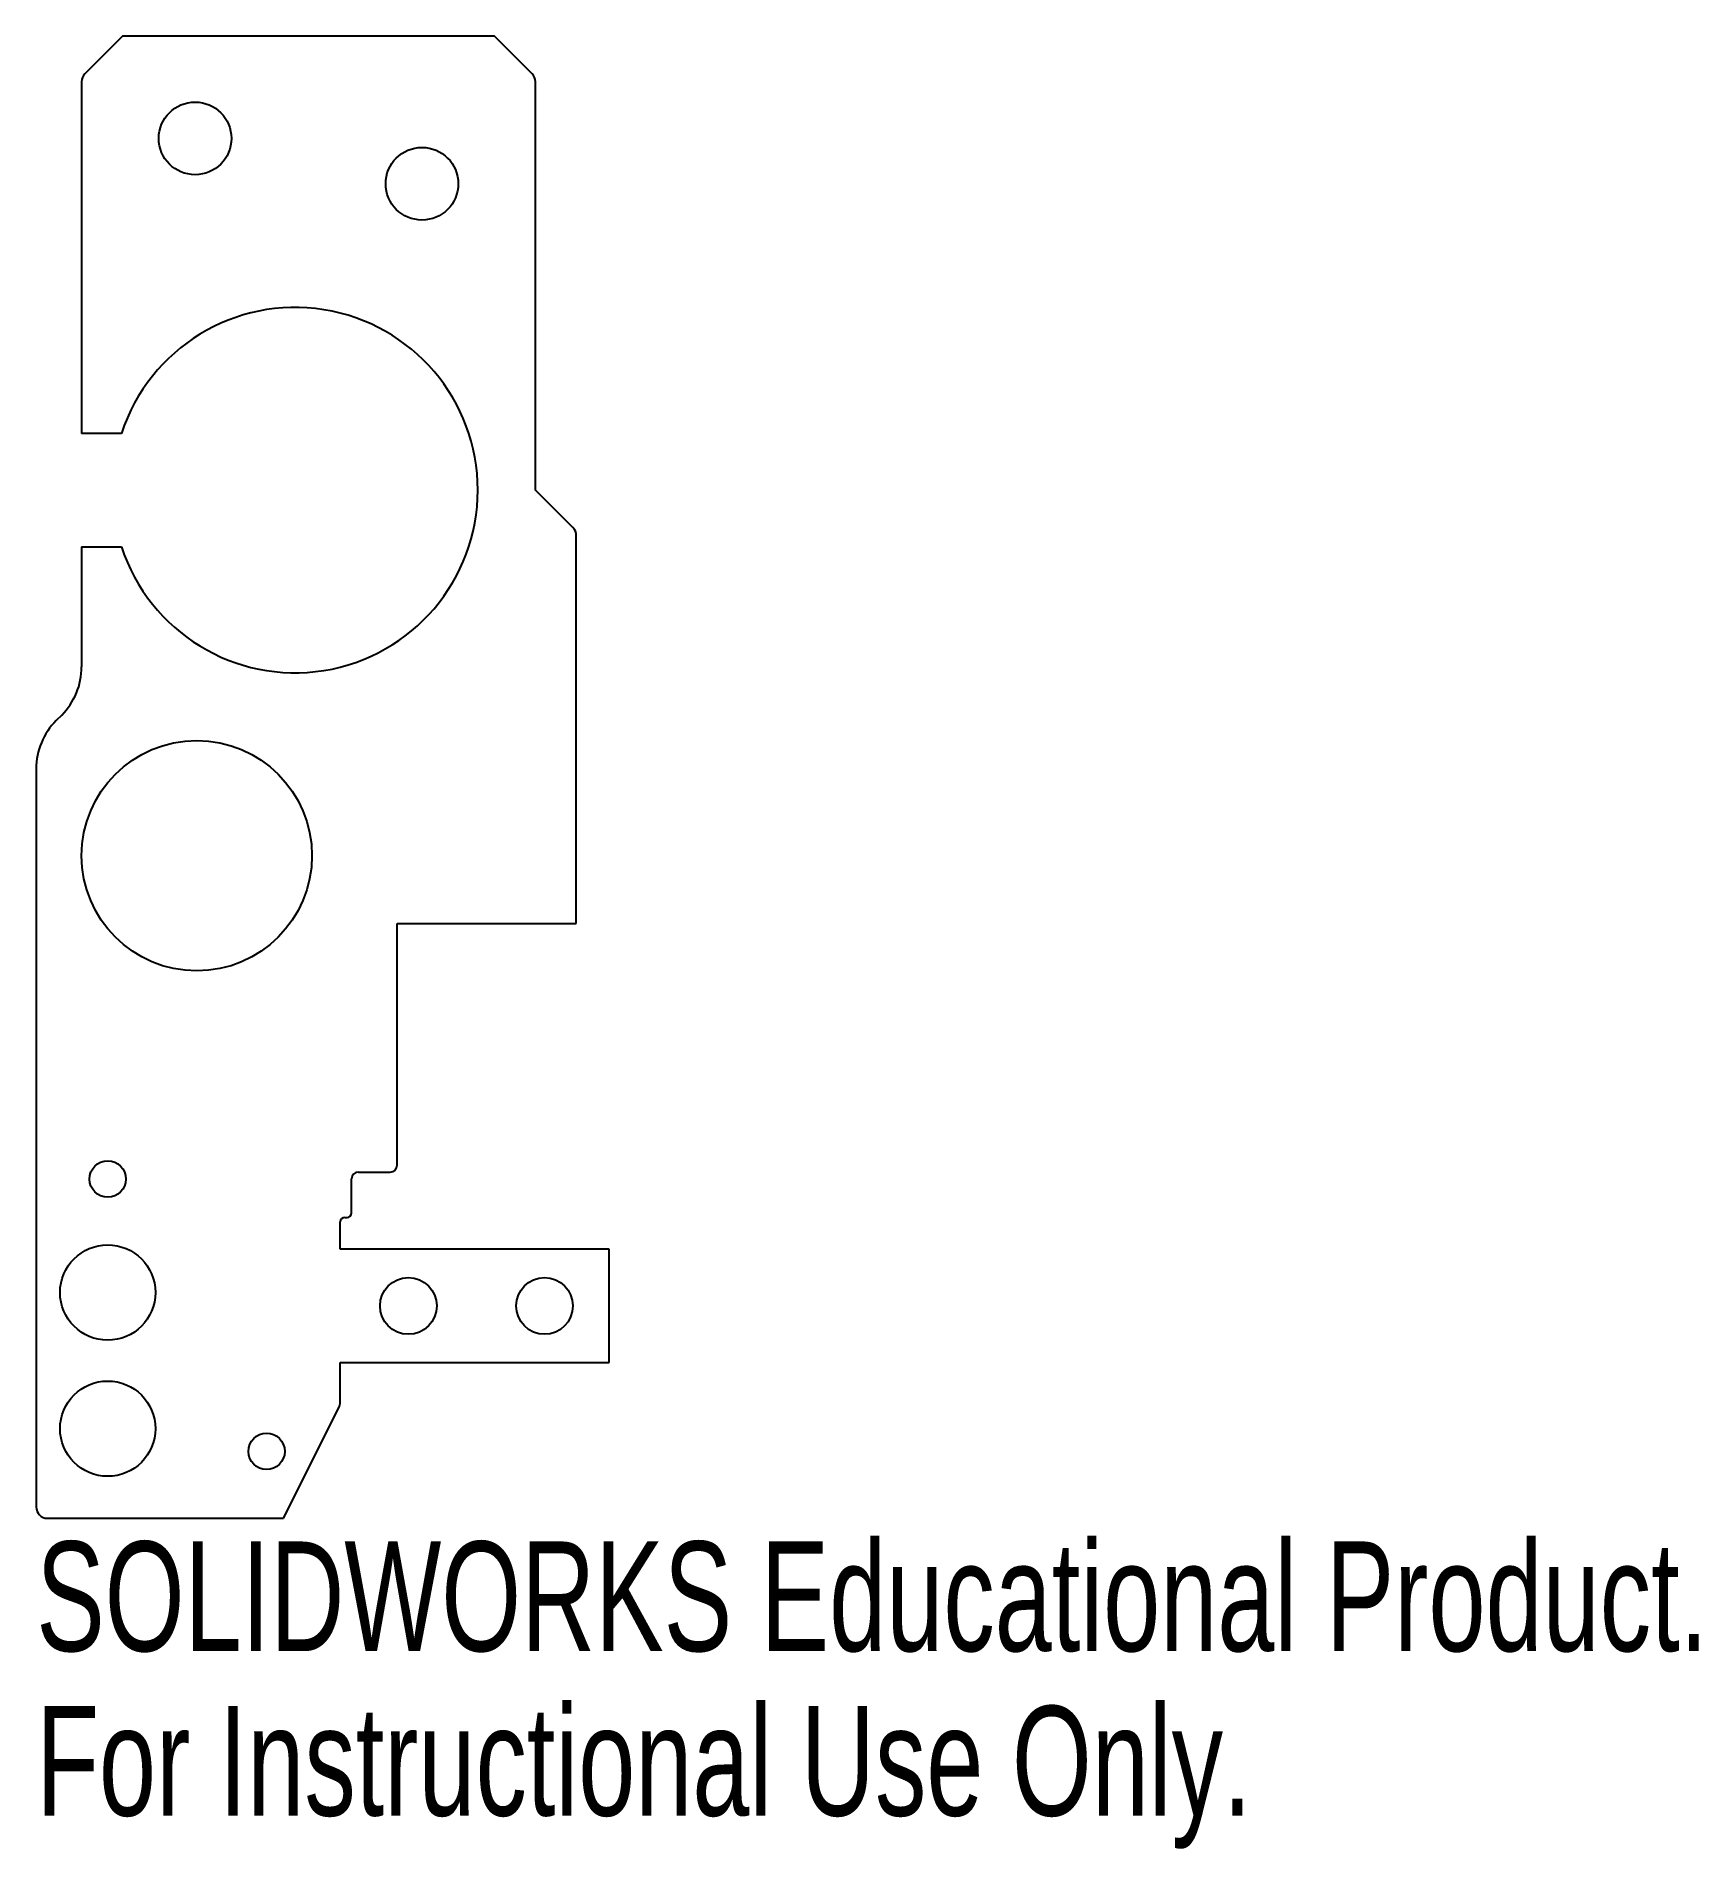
# Model space of a CAD drawing. Header units: millimetres. Extents: x 0 to 73.3, y -14.6 to 65.3.
import ezdxf

# ---------------------------------------------------------------- set-up
doc = ezdxf.new("R2010")
doc.units = ezdxf.units.MM
doc.styles.add('SLDTEXTSTYLE0', font='TXT', dxfattribs={"width": 0.7})

msp = doc.modelspace()

# ---------------------------------------------------------------- linework, layer by layer
at = {"color": 7, "linetype": 'Continuous', "lineweight": 25}
for p, q in [((3.8, 65.31), (2.146, 63.656)), ((20.2, 65.31), (3.8, 65.31)), ((21.854, 63.656), (20.2, 65.31)), ((2, 63.303), (2, 47.81)), ((22, 45.31), (22, 63.303)), ((3.758, 47.81), (2, 47.81)), ((23.654, 43.656), (22, 45.31)), ((23.8, 26.21), (23.8, 43.303)), ((2, 42.81), (2, 37.518)), ((2, 42.81), (3.758, 42.81)), ((1.121, 35.396), (0.879, 35.154)), ((0, 33.032), (0, 0.5)), ((15.9, 26.21), (23.8, 26.21)), ((15.9, 15.56), (15.9, 26.21)), ((14.2, 15.26), (15.6, 15.26)), ((13.9, 13.46), (13.9, 14.96)), ((13.4, 11.86), (13.4, 13.06)), ((13.6, 13.26), (13.7, 13.26)), ((25.25, 11.86), (13.4, 11.86)), ((25.25, 6.86), (25.25, 11.86)), ((13.4, 6.86), (25.25, 6.86)), ((13.4, 5.117), (13.4, 6.86)), ((10.9, 0), (13.347, 4.893)), ((0.5, 0), (10.9, 0))]:
    msp.add_line(p, q, dxfattribs=at)
for centre, radius in [((7, 60.81), 1.6), ((17, 58.81), 1.6), ((7.075, 29.2), 5.075), ((3.15, 14.95), 0.8), ((3.15, 9.95), 2.1), ((16.4, 9.36), 1.25), ((22.4, 9.36), 1.25), ((3.15, 3.95), 2.1), ((10.15, 2.95), 0.8)]:
    msp.add_circle(centre, radius, dxfattribs=at)
for centre, radius, start, end in [((2.5, 63.303), 0.5, 135, 180), ((21.5, 63.303), 0.5, 0, 45), ((11.41, 45.31), 8.05, 198.09292, 161.90708), ((23.3, 43.303), 0.5, 0, 45), ((-1, 37.518), 3, 315, 0), ((3, 33.032), 3, 135, 180), ((14.2, 14.96), 0.3, 90, 180), ((15.6, 15.56), 0.3, 270, 0), ((13.6, 13.06), 0.2, 90, 180), ((13.7, 13.46), 0.2, 270, 0), ((12.9, 5.117), 0.5, 333.43, 0), ((0.5, 0.5), 0.5, 180, 270)]:
    msp.add_arc(centre, radius, start, end, dxfattribs=at)

# ---------------------------------------------------------------- texts
at = {"color": 7, "linetype": 'Continuous', "char_height": 4.83362, "attachment_point": 1, "style": 'SLDTEXTSTYLE0'}
for s, insert in [('SOLIDWORKS Educational Product.', (0, -1.02)), ('For Instructional Use Only.', (0, -8.27))]:
    msp.add_mtext(s, dxfattribs=dict(at, insert=insert))

doc.saveas('drawing.dxf')
